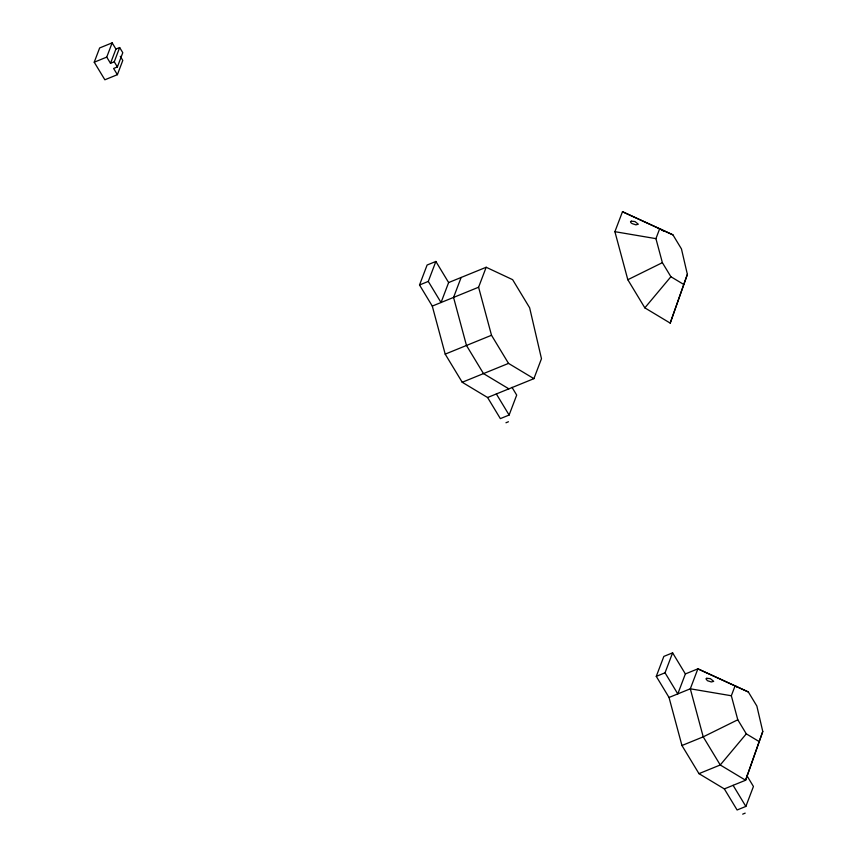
<?xml version="1.0" encoding="UTF-8"?>
<svg xmlns="http://www.w3.org/2000/svg" width="857" height="857" viewBox="0 0 857 857"><rect width="100%" height="100%" fill="white"/><g stroke="black" fill="none" stroke-linecap="round" stroke-linejoin="round"><path stroke-width="1.29" d="M687.368 274.379L670.206 323.11L644.839 307.856L627.817 279.725L614.898 231.679L622.482 211.722L672.938 234.861L681.454 248.926L687.368 274.379L670.206 323.11M685.375 673.934L697.887 668.835L748.343 691.974L756.86 706.039L762.773 731.492L745.611 780.234L724.336 788.901L698.969 773.646L681.947 745.515L669.028 697.469L656.269 676.366L663.854 656.408L672.606 652.841L685.375 673.934L677.791 693.902L665.032 672.799L672.606 652.841M762.773 731.492L745.611 780.234L720.244 764.98L703.222 736.849L690.303 688.803L697.887 668.835L748.343 691.974M120.291 56.294L122.797 60.429L117.377 74.688L104.865 79.787L94.227 62.207L99.648 47.949L112.16 42.85L115.92 49.063L110.499 63.322L106.739 57.108L112.16 42.85M110.499 63.322L114.26 61.79L119.669 47.531L122.787 52.695L117.377 66.953L113.617 68.474L117.377 74.688M511.993 387.321L516.696 395.088L509.112 415.045L500.359 418.623L487.59 397.519L462.223 382.265L445.201 354.134L432.282 306.088L419.523 284.985L427.107 265.027L435.87 261.46L448.629 282.564L441.044 302.521L428.286 281.417L435.87 261.46M461.141 277.464L453.557 297.422L466.476 345.467L483.498 373.598L508.865 388.853M533.9 378.655L508.522 363.4L491.511 335.269L478.592 287.224L486.176 267.266L512.625 279.661L529.647 307.792L541.474 358.697L533.9 378.655L487.59 397.519M683.575 284.353L670.892 276.725L662.375 262.66L655.926 238.642L659.708 228.658M758.981 741.476L746.297 733.849L737.791 719.784L731.332 695.755L735.124 685.771M724.336 788.901L737.106 809.994L745.858 806.426L753.442 786.469L746.726 775.36M644.839 307.856L670.892 276.725M746.297 733.849L720.244 764.98L698.969 773.646M627.817 279.725L662.375 262.66M737.791 719.784L703.222 736.849L681.947 745.515M115.92 49.063L119.669 47.531M94.227 62.207L106.739 57.108M419.523 284.985L428.286 281.417M448.629 282.564L486.176 267.266M432.282 306.088L478.592 287.224M445.201 354.134L491.511 335.269M462.223 382.265L508.522 363.4M505.951 422.769L508.447 421.751M656.269 676.366L665.032 672.799M669.028 697.469L690.303 688.803L731.332 695.755M742.687 814.15L745.194 813.132M614.898 231.679L655.926 238.642M672.938 234.861L622.482 211.722M496.353 393.952L509.112 415.045M733.099 785.333L745.858 806.426M114.26 61.79L117.377 66.953M734.503 685.739A31.463 12.084 67.8 0 1 737.106 686.96M659.097 228.626A31.463 12.084 67.8 0 1 663.522 231.133M631.341 221.16L630.548 221.706L630.795 222.584L632.027 223.57L635.905 224.845L638.315 224.234L634.973 221.545L631.341 221.16M706.746 678.283L705.954 678.819L707.432 680.694L711.31 681.958L713.72 681.358L710.378 678.669L706.746 678.283"/></g></svg>
